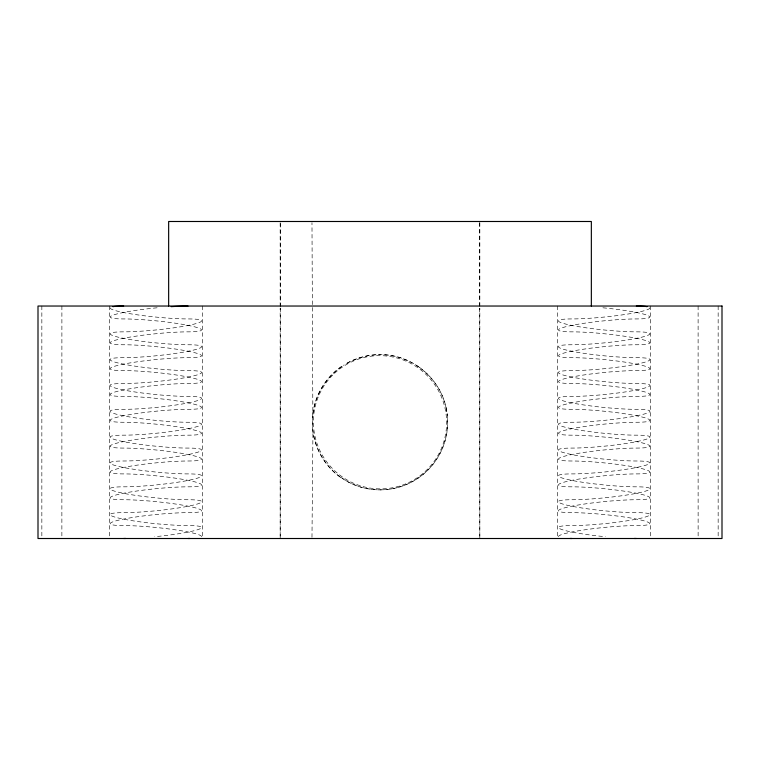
<?xml version="1.0" encoding="UTF-8"?>
<svg xmlns="http://www.w3.org/2000/svg" width="760" height="760" viewBox="0 0 760 760"><rect width="100%" height="100%" fill="white"/><g stroke="black" fill="none" stroke-linecap="round" stroke-linejoin="round"><path stroke-width="0.57" stroke-dasharray="3.8 2.85" d="M280.326 308.17L280.193 538.508L280.155 308.17M280.326 306.983L280.373 222.68M311.98 537.329L312.949 431.119A51.12 38.494 -90 0 1 312.854 414.171L311.98 222.67M312.854 414.171C315.172 394.354 326.772 375.896 343.653 365.247M415.54 479.778C432.849 469.224 444.79 450.499 447.146 430.369A49.828 36.556 -90 0 0 447.051 413.411C443.394 380.513 412.661 353.818 379.62 354.644A67.792 67.697 -90 0 0 347.092 363.185L343.444 365.37M413.117 481.232C401.916 487.511 388.949 490.504 376.133 489.792A67.792 67.697 90 0 1 347.757 481.716L340.556 477.204M347.082 363.185C357.238 357.57 368.828 354.549 380.437 354.663M380 489.886L384.626 489.744A67.792 67.697 -90 0 0 412.917 481.346L416.556 479.161A67.393 66.557 -90 0 0 447.155 413.402M376.837 489.81C366.13 489.297 355.537 486.238 346.265 480.852M345.515 480.405C327.854 470.117 315.562 451.373 312.949 431.119M415.349 364.629L419.444 367.327M446.338 409.146L446.776 411.768M479.626 222.68L479.674 306.983M479.674 308.17L479.816 538.508L479.845 308.17M718.153 306.033L718.153 537.32M698.107 306.033L698.126 537.32M650.655 306.033L650.655 537.32M557.669 306.033L557.669 537.32M479.845 222.68L479.845 306.983M280.155 222.68L280.155 306.983M202.331 306.033L202.331 537.32M109.345 306.033L109.345 537.32M61.893 306.033L61.873 537.32M41.847 306.033L41.847 537.32M340.452 477.356A67.421 66.595 -90 0 1 343.368 365.265M383.866 354.749A67.792 67.697 -90 0 1 412.243 362.824M419.425 367.356A67.573 66.747 90 0 1 446.395 409.212M157.111 307.791A45.961 4.56 -5.7 0 0 113.867 314.858A45.961 4.56 -5.7 0 0 123.661 318.934A45.961 4.56 5.7 0 1 188.261 325.403A45.961 4.56 5.7 0 1 188.014 331.854A45.961 4.56 -5.7 0 0 123.414 338.314A45.961 4.56 -5.7 0 0 123.661 344.764A45.961 4.56 5.7 0 1 188.261 351.234A45.961 4.56 5.7 0 1 188.014 357.675A45.961 4.56 -5.7 0 0 123.414 364.144A45.961 4.56 -5.7 0 0 123.661 370.595A45.961 4.56 5.7 0 1 188.261 377.065A45.961 4.56 5.7 0 1 188.014 383.505A45.961 4.56 -5.7 0 0 123.414 389.975A45.961 4.56 -5.7 0 0 123.661 396.425A45.961 4.56 5.7 0 1 188.261 402.885A45.961 4.56 5.7 0 1 188.014 409.336A45.961 4.56 -5.7 0 0 123.414 415.805A45.961 4.56 -5.7 0 0 123.661 422.256A45.961 4.56 5.7 0 1 188.261 428.716A45.961 4.56 5.7 0 1 188.014 435.166A45.961 4.56 -5.7 0 0 123.414 441.636A45.961 4.56 -5.7 0 0 123.661 448.077A45.961 4.56 5.7 0 1 188.261 454.546A45.961 4.56 5.7 0 1 188.014 460.997A45.961 4.56 -5.7 0 0 123.414 467.466A45.961 4.56 -5.7 0 0 123.661 473.908A45.961 4.56 5.7 0 1 188.261 480.377A45.961 4.56 5.7 0 1 188.014 486.828A45.961 4.56 -5.7 0 0 123.414 493.287A45.961 4.56 -5.7 0 0 123.661 499.738A45.961 4.56 5.7 0 1 188.261 506.207A45.961 4.56 5.7 0 1 188.014 512.658A45.961 4.56 -5.7 0 0 123.414 519.118A45.961 4.56 -5.7 0 0 123.661 525.568A45.961 4.56 5.7 0 1 174.173 529.663A45.961 4.56 5.7 0 1 201.466 536.731M110.21 307.791A45.961 4.56 5.7 0 0 137.503 314.858A45.961 4.56 5.7 0 0 188.014 318.934A45.961 4.56 -5.7 0 1 188.261 325.403A45.961 4.56 -5.7 0 1 123.661 331.854A45.961 4.56 5.7 0 0 123.414 338.314A45.961 4.56 5.7 0 0 188.014 344.764A45.961 4.56 -5.7 0 1 188.261 351.234A45.961 4.56 -5.7 0 1 123.661 357.675A45.961 4.56 5.7 0 0 123.414 364.144A45.961 4.56 5.7 0 0 188.014 370.595A45.961 4.56 -5.7 0 1 188.261 377.065A45.961 4.56 -5.7 0 1 123.661 383.505A45.961 4.56 5.7 0 0 123.414 389.975A45.961 4.56 5.7 0 0 188.014 396.425A45.961 4.56 -5.7 0 1 188.261 402.885A45.961 4.56 -5.7 0 1 123.661 409.336A45.961 4.56 5.7 0 0 123.414 415.805A45.961 4.56 5.7 0 0 188.014 422.256A45.961 4.56 -5.7 0 1 188.261 428.716A45.961 4.56 -5.7 0 1 123.661 435.166A45.961 4.56 5.7 0 0 123.414 441.636A45.961 4.56 5.7 0 0 188.014 448.077A45.961 4.56 -5.7 0 1 188.261 454.546A45.961 4.56 -5.7 0 1 123.661 460.997A45.961 4.56 5.7 0 0 123.414 467.466A45.961 4.56 5.7 0 0 188.014 473.908A45.961 4.56 -5.7 0 1 188.261 480.377A45.961 4.56 -5.7 0 1 123.661 486.828A45.961 4.56 5.7 0 0 123.414 493.287A45.961 4.56 5.7 0 0 188.014 499.738A45.961 4.56 -5.7 0 1 188.261 506.207A45.961 4.56 -5.7 0 1 123.661 512.658A45.961 4.56 5.7 0 0 123.414 519.118A45.961 4.56 5.7 0 0 188.014 525.568A45.961 4.56 -5.7 0 1 197.799 529.663A45.961 4.56 -5.7 0 1 154.565 536.731M602.889 307.791A45.961 4.56 5.7 0 1 646.133 314.858A45.961 4.56 5.7 0 1 636.338 318.934A45.961 4.56 -5.7 0 0 571.739 325.403A45.961 4.56 -5.7 0 0 571.986 331.854A45.961 4.56 5.7 0 1 636.586 338.314A45.961 4.56 5.7 0 1 636.338 344.764A45.961 4.56 -5.7 0 0 571.739 351.234A45.961 4.56 -5.7 0 0 571.986 357.675A45.961 4.56 5.7 0 1 636.586 364.144A45.961 4.56 5.7 0 1 636.338 370.595A45.961 4.56 -5.7 0 0 571.739 377.065A45.961 4.56 -5.7 0 0 571.986 383.505A45.961 4.56 5.7 0 1 636.586 389.975A45.961 4.56 5.7 0 1 636.338 396.425A45.961 4.56 -5.7 0 0 571.739 402.885A45.961 4.56 -5.7 0 0 571.986 409.336A45.961 4.56 5.7 0 1 636.586 415.805A45.961 4.56 5.7 0 1 636.338 422.256A45.961 4.56 -5.7 0 0 571.739 428.716A45.961 4.56 -5.7 0 0 571.986 435.166A45.961 4.56 5.7 0 1 636.586 441.636A45.961 4.56 5.7 0 1 636.338 448.077A45.961 4.56 -5.7 0 0 571.739 454.546A45.961 4.56 -5.7 0 0 571.986 460.997A45.961 4.56 5.7 0 1 636.586 467.466A45.961 4.56 5.7 0 1 636.338 473.908A45.961 4.56 -5.7 0 0 571.739 480.377A45.961 4.56 -5.7 0 0 571.986 486.828A45.961 4.56 5.7 0 1 636.586 493.287A45.961 4.56 5.7 0 1 636.338 499.738A45.961 4.56 -5.7 0 0 571.739 506.207A45.961 4.56 -5.7 0 0 571.986 512.658A45.961 4.56 5.7 0 1 636.586 519.118A45.961 4.56 5.7 0 1 636.338 525.568A45.961 4.56 -5.7 0 0 585.827 529.663A45.961 4.56 -5.7 0 0 558.533 536.731M649.79 307.791A45.961 4.56 -5.7 0 1 622.497 314.858A45.961 4.56 -5.7 0 1 571.986 318.934A45.961 4.56 5.7 0 0 571.739 325.403A45.961 4.56 5.7 0 0 636.338 331.854A45.961 4.56 -5.7 0 1 636.586 338.314A45.961 4.56 -5.7 0 1 571.986 344.764A45.961 4.56 5.7 0 0 571.739 351.234A45.961 4.56 5.7 0 0 636.338 357.675A45.961 4.56 -5.7 0 1 636.586 364.144A45.961 4.56 -5.7 0 1 571.986 370.595A45.961 4.56 5.7 0 0 571.739 377.065A45.961 4.56 5.7 0 0 636.338 383.505A45.961 4.56 -5.7 0 1 636.586 389.975A45.961 4.56 -5.7 0 1 571.986 396.425A45.961 4.56 5.7 0 0 571.739 402.885A45.961 4.56 5.7 0 0 636.338 409.336A45.961 4.56 -5.7 0 1 636.586 415.805A45.961 4.56 -5.7 0 1 571.986 422.256A45.961 4.56 5.7 0 0 571.739 428.716A45.961 4.56 5.7 0 0 636.338 435.166A45.961 4.56 -5.7 0 1 636.586 441.636A45.961 4.56 -5.7 0 1 571.986 448.077A45.961 4.56 5.7 0 0 571.739 454.546A45.961 4.56 5.7 0 0 636.338 460.997A45.961 4.56 -5.7 0 1 636.586 467.466A45.961 4.56 -5.7 0 1 571.986 473.908A45.961 4.56 5.7 0 0 571.739 480.377A45.961 4.56 5.7 0 0 636.338 486.828A45.961 4.56 -5.7 0 1 636.586 493.287A45.961 4.56 -5.7 0 1 571.986 499.738A45.961 4.56 5.7 0 0 571.739 506.207A45.961 4.56 5.7 0 0 636.338 512.658A45.961 4.56 -5.7 0 1 636.586 519.118A45.961 4.56 -5.7 0 1 571.986 525.568A45.961 4.56 5.7 0 0 562.2 529.663A45.961 4.56 5.7 0 0 605.435 536.731M332.756 375.031A66.671 66.357 45 0 0 333.079 469.186A66.671 66.357 45 0 0 427.243 469.509A66.671 66.357 45 0 0 426.92 375.345A66.671 66.357 45 0 0 332.756 375.031"/><path stroke-width="1.14" d="M591.346 306.033L591.346 221.493L168.653 221.493L168.653 306.033M171.142 306.651A45.961 4.56 -5.7 0 1 188.014 306.042M189.981 538.469A45.961 4.56 5.7 0 1 188.014 538.489M112.945 306.651A45.961 4.56 5.7 0 1 123.661 306.042M125.761 538.469A45.961 4.56 -5.7 0 1 123.661 538.489M571.986 538.489A45.961 4.56 -5.7 0 1 570.019 538.469M636.338 306.042A45.961 4.56 -5.7 0 1 647.054 306.651M636.338 538.489A45.961 4.56 5.7 0 1 634.239 538.469M722 306.033L38 306.033L38 538.508L722 538.508L722 306.033"/></g></svg>
